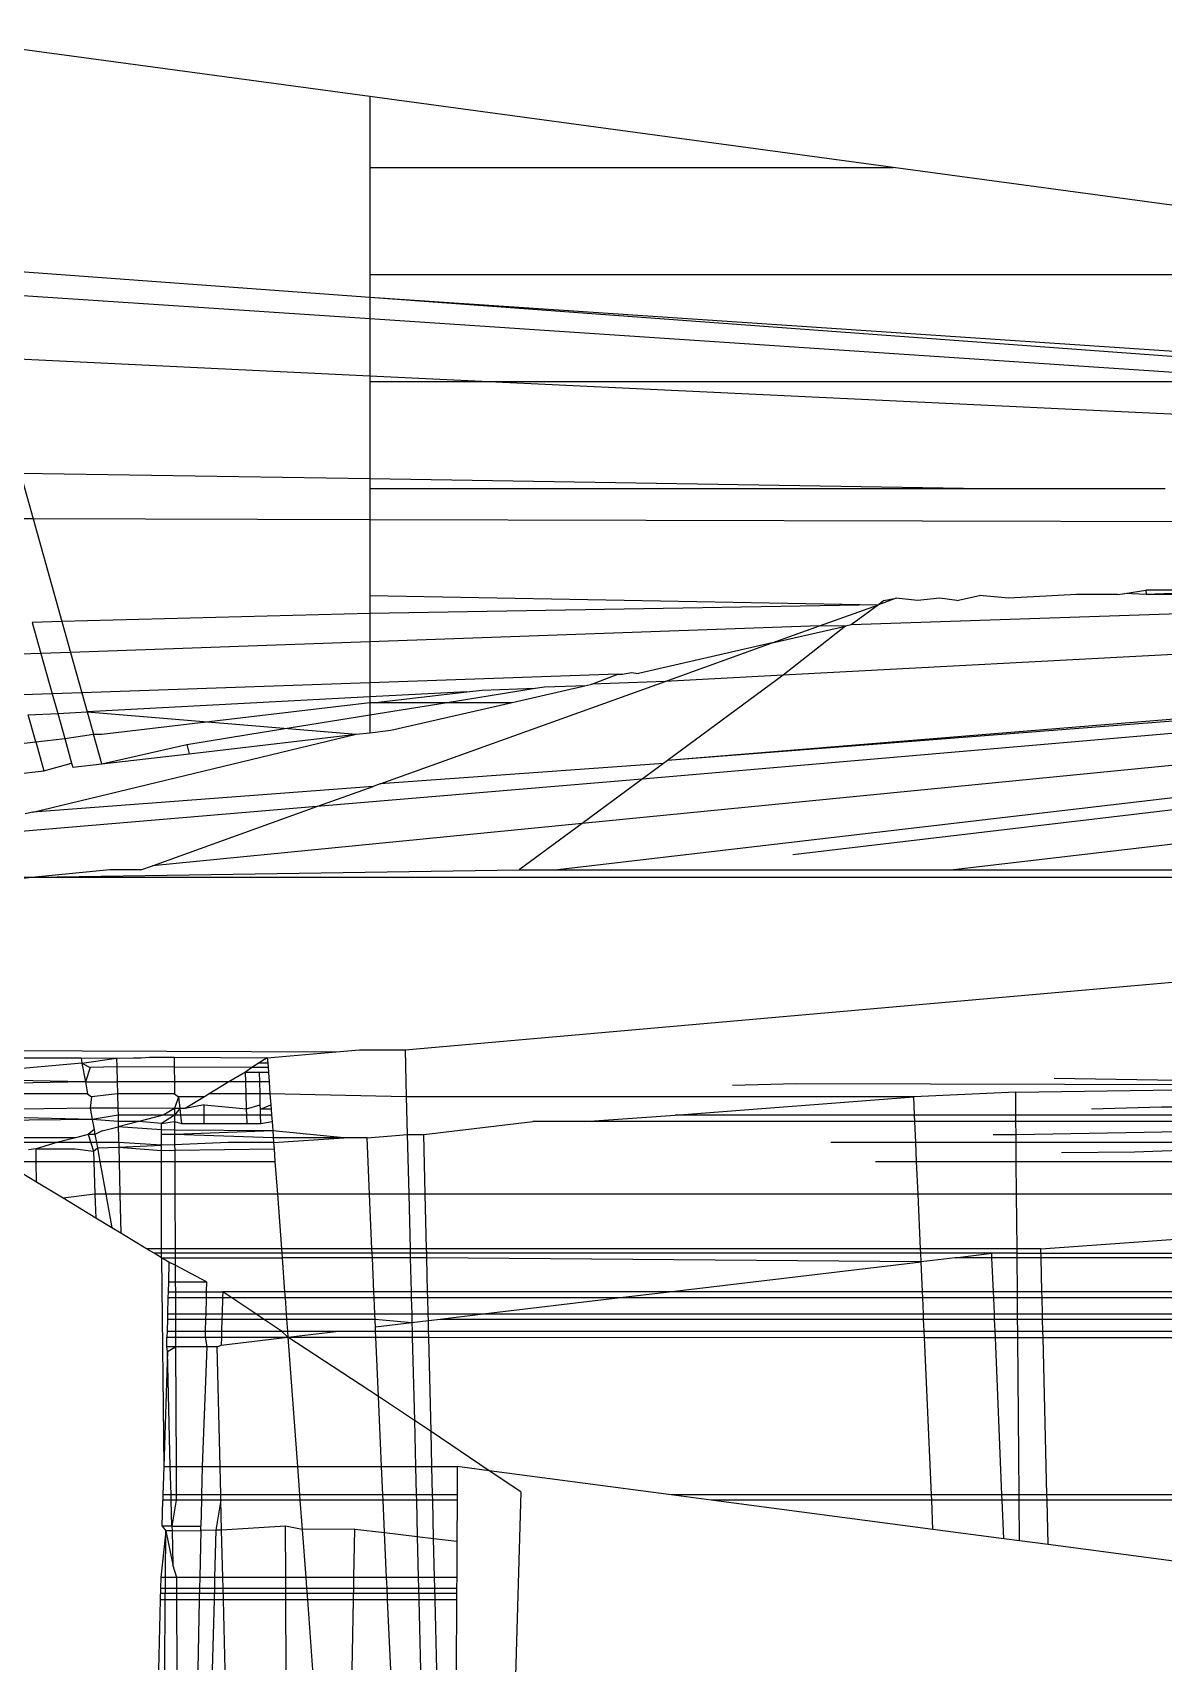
# Model space of a CAD drawing. Extents: x -24961 to 905641, y -154323 to 635957.
# Drawn here: x 396211.04 to 396217.66, y -143380.78 to -143371.24 of the extents above; entities that cross this region are included whole.
import ezdxf

# ---------------------------------------------------------------- set-up
doc = ezdxf.new("R2010")
doc.units = 0
doc.header["$LTSCALE"] = 1000
doc.header["$MEASUREMENT"] = 0

msp = doc.modelspace()

# ---------------------------------------------------------------- linework, layer by layer
for p, q in [((396213.0127, -143371.6126), (396210.2439, -143371.2382)), ((396213.0127, -143371.6126), (396213.0127, -143372.027)), ((396216.0778, -143372.027), (396213.0127, -143371.6126)), ((396213.0127, -143372.027), (396216.0778, -143372.027)), ((396213.0127, -143372.027), (396213.0127, -143372.6534)), ((396220.7106, -143372.6534), (396216.0778, -143372.027)), ((396213.0127, -143372.7885), (396210.6292, -143372.6135)), ((396213.0127, -143372.6534), (396220.7106, -143372.6534)), ((396213.0127, -143372.6534), (396213.0127, -143372.7885)), ((396213.0127, -143372.9143), (396210.6699, -143372.7589)), ((396213.0127, -143372.7885), (396213.0127, -143372.9143)), ((396219.7041, -143373.2798), (396213.0127, -143372.7885)), ((396220.3455, -143373.2798), (396213.0127, -143372.7885)), ((396213.0127, -143372.9143), (396213.0127, -143373.2485)), ((396218.5189, -143373.2798), (396213.0127, -143372.9143)), ((396213.0127, -143373.2485), (396210.7772, -143373.142)), ((396213.0127, -143373.2485), (396213.0127, -143373.2798)), ((396213.669, -143373.2798), (396213.0127, -143373.2485)), ((396213.0127, -143373.2798), (396213.669, -143373.2798)), ((396213.0127, -143373.2798), (396213.0127, -143373.8508)), ((396213.669, -143373.2798), (396218.5189, -143373.2798)), ((396226.8167, -143373.9062), (396213.669, -143373.2798)), ((396210.9666, -143373.8182), (396211.0413, -143374.0846)), ((396213.0127, -143373.8508), (396210.9666, -143373.8182)), ((396213.0127, -143373.8508), (396213.0127, -143373.9062)), ((396216.4891, -143373.9062), (396213.0127, -143373.8508)), ((396213.0127, -143373.9062), (396216.4891, -143373.9062)), ((396213.0127, -143373.9062), (396213.0127, -143374.0897)), ((396216.4891, -143373.9062), (396217.6706, -143373.9062)), ((396211.0413, -143374.0846), (396210.8657, -143374.0842)), ((396211.0413, -143374.0846), (396211.2096, -143374.6855)), ((396213.0127, -143374.0897), (396211.0413, -143374.0846)), ((396213.0127, -143374.0897), (396213.0127, -143374.5326)), ((396230.8594, -143374.1351), (396213.0127, -143374.0897)), ((396213.0127, -143374.5326), (396213.0127, -143374.6377)), ((396213.0127, -143374.5326), (396215.9905, -143374.5869)), ((396214.0963, -143376.1395), (396227.5415, -143374.563)), ((396227.5415, -143374.563), (396214.2551, -143375.8679)), ((396226.7487, -143374.563), (396214.6072, -143375.6081)), ((396226.2422, -143374.563), (396214.7552, -143375.4988)), ((396226.7487, -143374.563), (396214.7552, -143375.4988)), ((396223.7157, -143374.563), (396215.432, -143374.9992)), ((396220.0683, -143374.563), (396215.8316, -143374.7042)), ((396216.0952, -143374.5493), (396215.9905, -143374.5869)), ((396216.0228, -143374.563), (396215.9905, -143374.5869)), ((396216.0228, -143374.563), (396216.0952, -143374.5493)), ((396216.2191, -143374.563), (396216.0952, -143374.5493)), ((396216.3503, -143374.5493), (396216.2191, -143374.563)), ((396216.449, -143374.563), (396216.3503, -143374.5493)), ((396216.449, -143374.563), (396216.5821, -143374.5326)), ((396216.7542, -143374.5493), (396216.5821, -143374.5326)), ((396217.1512, -143374.528), (396216.7542, -143374.5493)), ((396217.3903, -143374.528), (396217.1512, -143374.528)), ((396217.3903, -143374.528), (396217.4342, -143374.521)), ((396217.4342, -143374.521), (396217.5568, -143374.5013)), ((396217.5593, -143374.528), (396217.4342, -143374.521)), ((396217.5568, -143374.5013), (396217.5593, -143374.528)), ((396218.2241, -143374.5013), (396217.5568, -143374.5013)), ((396218.2241, -143374.5013), (396217.5593, -143374.528)), ((396218.4701, -143374.528), (396217.5593, -143374.528)), ((396213.0127, -143374.6377), (396211.2096, -143374.6855)), ((396215.9905, -143374.5869), (396213.0127, -143374.6377)), ((396213.0127, -143374.6377), (396213.0127, -143374.804)), ((396227.5829, -143374.6236), (396215.4892, -143376.05)), ((396215.6458, -143374.7108), (396215.9905, -143374.5869)), ((396215.9905, -143374.5869), (396215.8316, -143374.7042)), ((396211.2096, -143374.6855), (396211.0354, -143374.6901)), ((396211.0354, -143374.6901), (396211.0864, -143374.8721)), ((396211.2096, -143374.6855), (396211.2601, -143374.866)), ((396215.6458, -143374.7108), (396213.0127, -143374.804)), ((396215.3691, -143374.8103), (396215.6458, -143374.7108)), ((396215.3691, -143374.8103), (396215.7983, -143374.7119)), ((396215.7983, -143374.7119), (396215.432, -143374.9992)), ((396215.7983, -143374.7119), (396215.6458, -143374.7108)), ((396215.8316, -143374.7042), (396215.7983, -143374.7119)), ((396213.0127, -143374.804), (396211.2601, -143374.866)), ((396213.0127, -143374.804), (396213.0127, -143375.0442)), ((396215.3691, -143374.8103), (396214.5851, -143374.9898)), ((396214.7427, -143375.0355), (396215.3691, -143374.8103)), ((396227.6244, -143374.8308), (396216.4304, -143376.1395)), ((396211.0864, -143374.8721), (396210.9126, -143374.8783)), ((396211.2601, -143374.866), (396211.0864, -143374.8721)), ((396211.0864, -143374.8721), (396211.1526, -143375.1086)), ((396211.2601, -143374.866), (396211.3264, -143375.1026)), ((396214.4637, -143374.994), (396213.0127, -143375.0442)), ((396213.0724, -143375.6358), (396214.7427, -143375.0355)), ((396214.3132, -143375.052), (396214.4637, -143374.994)), ((396214.7427, -143375.0355), (396214.3132, -143375.052)), ((396214.4637, -143374.994), (396214.4926, -143374.993)), ((396214.4926, -143374.993), (396214.5449, -143374.9845)), ((396214.5449, -143374.9845), (396214.5851, -143374.9898)), ((396215.432, -143374.9992), (396214.7427, -143375.0355)), ((396215.432, -143374.9992), (396214.7552, -143375.4988)), ((396211.1526, -143375.1086), (396210.9788, -143375.1146)), ((396211.3264, -143375.1026), (396211.1526, -143375.1086)), ((396211.1526, -143375.1086), (396211.1846, -143375.2228)), ((396213.0127, -143375.0442), (396211.3264, -143375.1026)), ((396211.3264, -143375.1026), (396211.3575, -143375.2137)), ((396213.0127, -143375.1265), (396211.3575, -143375.2137)), ((396213.0127, -143375.0442), (396213.0127, -143375.1265)), ((396213.5811, -143375.0966), (396213.0127, -143375.1265)), ((396213.0127, -143375.1265), (396213.0127, -143375.159)), ((396213.045, -143375.159), (396213.5811, -143375.0966)), ((396213.4645, -143375.159), (396213.9812, -143375.0755)), ((396213.5811, -143375.0966), (396213.6702, -143375.0862)), ((396213.6702, -143375.0862), (396213.9812, -143375.0755)), ((396213.8461, -143375.159), (396214.2789, -143375.0599)), ((396213.9812, -143375.0755), (396214.0352, -143375.0668)), ((396214.0352, -143375.0668), (396214.2789, -143375.0599)), ((396214.2789, -143375.0599), (396214.3132, -143375.052)), ((396211.0117, -143375.2319), (396211.1846, -143375.2228)), ((396211.0561, -143375.3903), (396211.0117, -143375.2319)), ((396211.1846, -143375.2228), (396211.3575, -143375.2137)), ((396211.1846, -143375.2228), (396211.226, -143375.3705)), ((396211.3575, -143375.2137), (396211.3944, -143375.3453)), ((396211.3575, -143375.2137), (396212.932, -143375.3453)), ((396211.4429, -143375.3453), (396213.0127, -143375.159)), ((396212.3106, -143375.3453), (396213.0127, -143375.2319)), ((396213.0127, -143375.159), (396213.0127, -143375.2319)), ((396213.0127, -143375.159), (396213.045, -143375.159)), ((396213.0127, -143375.2319), (396213.4645, -143375.159)), ((396213.0127, -143375.2319), (396213.0127, -143375.3359)), ((396213.045, -143375.159), (396213.4645, -143375.159)), ((396213.1363, -143375.3215), (396213.8461, -143375.159)), ((396213.4645, -143375.159), (396213.8461, -143375.159)), ((396213.0127, -143375.3359), (396213.1363, -143375.3215)), ((396210.8861, -143375.41), (396211.0561, -143375.3903)), ((396211.04, -143375.8014), (396212.932, -143375.3453)), ((396211.0561, -143375.3903), (396211.226, -143375.3705)), ((396211.0561, -143375.3903), (396211.1031, -143375.5583)), ((396211.226, -143375.3705), (396211.3944, -143375.3453)), ((396211.226, -143375.3705), (396211.2661, -143375.5139)), ((396211.3944, -143375.3453), (396211.4429, -143375.3453)), ((396211.443, -143375.5187), (396211.3944, -143375.3453)), ((396211.443, -143375.5187), (396211.9403, -143375.4059)), ((396211.9403, -143375.4059), (396212.3106, -143375.3453)), ((396211.9403, -143375.4059), (396211.9552, -143375.4591)), ((396211.9552, -143375.4591), (396212.932, -143375.3453)), ((396212.932, -143375.3453), (396213.0127, -143375.3359)), ((396211.1031, -143375.5583), (396211.2661, -143375.5139)), ((396211.2661, -143375.5139), (396211.273, -143375.5385)), ((396211.443, -143375.5187), (396211.9552, -143375.4591)), ((396214.7325, -143375.5156), (396213.0724, -143375.6358)), ((396214.7325, -143375.5156), (396214.6072, -143375.6081)), ((396214.7552, -143375.4988), (396214.7325, -143375.5156)), ((396210.9332, -143375.5781), (396211.1031, -143375.5583)), ((396211.273, -143375.5385), (396211.443, -143375.5187)), ((396214.6072, -143375.6081), (396212.7028, -143375.7687)), ((396214.6072, -143375.6081), (396214.2551, -143375.8679)), ((396213.032, -143375.6504), (396211.04, -143375.8014)), ((396212.7028, -143375.7687), (396213.032, -143375.6504)), ((396213.0724, -143375.6358), (396213.032, -143375.6504)), ((396212.7028, -143375.7687), (396210.2963, -143375.9717)), ((396211.04, -143375.8014), (396210.9941, -143375.8119)), ((396211.7393, -143376.115), (396212.7028, -143375.7687)), ((396214.2551, -143375.8679), (396211.7393, -143376.115)), ((396214.2551, -143375.8679), (396213.8872, -143376.1395)), ((396208.1106, -143376.1825), (396211.052, -143376.1825)), ((396211.052, -143376.1825), (396208.5215, -143376.4311)), ((396211.4897, -143376.1395), (396211.052, -143376.1825)), ((396211.052, -143376.1825), (396213.8872, -143376.1395)), ((396211.052, -143376.1825), (396224.6837, -143376.1825)), ((396211.6711, -143376.1395), (396211.4897, -143376.1395)), ((396211.6711, -143376.1395), (396211.7393, -143376.115)), ((396213.2189, -143377.1924), (396224.6837, -143376.1825)), ((396213.8872, -143376.1395), (396214.0963, -143376.1395)), ((396214.0963, -143376.1395), (396216.4304, -143376.1395)), ((396216.4304, -143376.1395), (396218.7465, -143376.1395)), ((396209.7803, -143377.1924), (396212.815, -143377.2042)), ((396211.6742, -143377.2389), (396211.7227, -143377.2361)), ((396211.7227, -143377.2361), (396211.867, -143377.2359)), ((396211.867, -143377.2359), (396212.4122, -143377.2389)), ((396211.867, -143377.2359), (396211.8673, -143377.2933)), ((396212.4122, -143377.2389), (396212.815, -143377.2042)), ((396212.815, -143377.2042), (396212.952, -143377.1924)), ((396212.952, -143377.1924), (396213.2189, -143377.1924)), ((396213.2189, -143377.1924), (396213.2258, -143377.4672)), ((396210.4147, -143377.2389), (396211.3212, -143377.2389)), ((396211.3269, -143377.2701), (396210.8459, -143377.3134)), ((396211.3212, -143377.2389), (396211.5294, -143377.2417)), ((396211.3212, -143377.2389), (396211.3269, -143377.2701)), ((396211.3269, -143377.2701), (396211.5294, -143377.2417)), ((396211.3269, -143377.2701), (396211.3754, -143377.296)), ((396211.3269, -143377.2701), (396211.3466, -143377.379)), ((396211.3754, -143377.296), (396211.3466, -143377.379)), ((396211.5307, -143377.2916), (396211.3754, -143377.296)), ((396211.5294, -143377.2417), (396211.628, -143377.2389)), ((396211.5294, -143377.2417), (396211.5307, -143377.2916)), ((396211.5307, -143377.2916), (396211.5329, -143377.379)), ((396211.8673, -143377.2933), (396211.5307, -143377.2916)), ((396211.628, -143377.2389), (396211.6742, -143377.2389)), ((396211.8673, -143377.2933), (396211.8677, -143377.379)), ((396212.3206, -143377.2955), (396211.8673, -143377.2933)), ((396212.2842, -143377.3228), (396212.1858, -143377.379)), ((396212.3206, -143377.2955), (396212.2842, -143377.3228)), ((396212.2842, -143377.3228), (396212.3662, -143377.3228)), ((396212.286, -143377.379), (396212.2842, -143377.3228)), ((396212.3648, -143377.2681), (396212.3206, -143377.2955)), ((396212.4164, -143377.296), (396212.3206, -143377.2955)), ((396212.4122, -143377.2389), (396212.3648, -143377.2681)), ((396212.3648, -143377.2681), (396212.4144, -143377.2681)), ((396212.3662, -143377.3228), (396212.4184, -143377.3228)), ((396212.3677, -143377.379), (396212.3662, -143377.3228)), ((396212.4122, -143377.2389), (396212.4144, -143377.2681)), ((396212.4144, -143377.2681), (396212.4164, -143377.296)), ((396212.4164, -143377.296), (396212.4184, -143377.3228)), ((396212.4184, -143377.3228), (396212.4225, -143377.379)), ((396211.3466, -143377.379), (396210.3184, -143377.3609)), ((396211.3466, -143377.379), (396210.3223, -143377.3989)), ((396211.3466, -143377.379), (396211.3595, -143377.4499)), ((396211.3466, -143377.379), (396211.5329, -143377.379)), ((396211.5329, -143377.379), (396211.5347, -143377.4499)), ((396211.8677, -143377.379), (396211.5329, -143377.379)), ((396211.8677, -143377.379), (396211.868, -143377.4499)), ((396212.1858, -143377.379), (396211.8677, -143377.379)), ((396212.1858, -143377.379), (396212.0713, -143377.4499)), ((396212.286, -143377.379), (396212.1858, -143377.379)), ((396212.2882, -143377.4499), (396212.286, -143377.379)), ((396212.3677, -143377.379), (396212.286, -143377.379)), ((396212.3695, -143377.4499), (396212.3677, -143377.379)), ((396212.4225, -143377.379), (396212.3677, -143377.379)), ((396212.4225, -143377.379), (396212.4278, -143377.4499)), ((396215.5097, -143377.3917), (396215.1369, -143377.4008)), ((396219.5962, -143377.4008), (396215.5097, -143377.3917)), ((396216.7944, -143377.4406), (396219.5962, -143377.4008)), ((396219.5962, -143377.4008), (396217.0188, -143377.3609)), ((396211.3595, -143377.4499), (396210.3274, -143377.4499)), ((396211.3595, -143377.4499), (396211.3817, -143377.4672)), ((396211.3817, -143377.4672), (396211.3747, -143377.5337)), ((396211.5347, -143377.4499), (396211.3817, -143377.4672)), ((396211.5347, -143377.4499), (396211.5368, -143377.5346)), ((396211.868, -143377.4499), (396211.5347, -143377.4499)), ((396211.868, -143377.4499), (396211.8919, -143377.4672)), ((396211.8919, -143377.4672), (396211.8684, -143377.5363)), ((396211.8919, -143377.4672), (396211.8994, -143377.5365)), ((396212.0433, -143377.4672), (396211.8919, -143377.4672)), ((396212.0433, -143377.4672), (396211.9312, -143377.5367)), ((396212.0417, -143377.5136), (396211.9312, -143377.5367)), ((396212.0423, -143377.5754), (396212.0417, -143377.5136)), ((396212.0417, -143377.5136), (396212.2909, -143377.5386)), ((396212.0713, -143377.4499), (396212.0433, -143377.4672)), ((396212.2882, -143377.4499), (396212.0713, -143377.4499)), ((396212.2909, -143377.5386), (396212.2882, -143377.4499)), ((396212.3695, -143377.4499), (396212.2882, -143377.4499)), ((396212.2909, -143377.5386), (396212.3712, -143377.5136)), ((396212.3712, -143377.5136), (396212.3695, -143377.4499)), ((396212.4278, -143377.4499), (396212.3695, -143377.4499)), ((396212.3718, -143377.539), (396212.3712, -143377.5136)), ((396212.3718, -143377.539), (396212.4325, -143377.5136)), ((396212.4278, -143377.4499), (396212.4325, -143377.5136)), ((396213.2258, -143377.4672), (396212.4278, -143377.4499)), ((396212.4325, -143377.5136), (396212.4344, -143377.5394)), ((396213.2258, -143377.4672), (396213.2313, -143377.6879)), ((396216.1975, -143377.4672), (396213.2258, -143377.4672)), ((396214.8006, -143377.5754), (396216.1975, -143377.4672)), ((396216.7944, -143377.4406), (396216.1975, -143377.4672)), ((396216.2023, -143377.5754), (396216.1975, -143377.4672)), ((396216.7955, -143377.5754), (396216.7944, -143377.4406)), ((396211.3747, -143377.5337), (396210.3678, -143377.5478)), ((396211.3866, -143377.5995), (396210.4135, -143377.5754)), ((396211.3866, -143377.5995), (396210.4733, -143377.6116)), ((396211.5368, -143377.5346), (396211.3747, -143377.5337)), ((396211.3747, -143377.5337), (396211.3866, -143377.5995)), ((396211.5378, -143377.5754), (396211.3866, -143377.5995)), ((396211.5387, -143377.6116), (396211.3866, -143377.5995)), ((396211.3866, -143377.5995), (396211.3973, -143377.6583)), ((396211.8684, -143377.5363), (396211.5368, -143377.5346)), ((396211.5368, -143377.5346), (396211.5378, -143377.5754)), ((396211.8013, -143377.5754), (396211.5378, -143377.5754)), ((396211.5378, -143377.5754), (396211.5395, -143377.6426)), ((396211.6603, -143377.6116), (396211.5387, -143377.6116)), ((396211.6603, -143377.6116), (396211.5395, -143377.6426)), ((396211.8013, -143377.5754), (396211.6603, -143377.6116)), ((396211.792, -143377.6228), (396211.6603, -143377.6116)), ((396211.8686, -143377.5754), (396211.792, -143377.6228)), ((396211.792, -143377.6228), (396211.8688, -143377.6116)), ((396211.8684, -143377.5363), (396211.8013, -143377.5754)), ((396211.8686, -143377.5754), (396211.8013, -143377.5754)), ((396211.8994, -143377.5365), (396211.8684, -143377.5363)), ((396211.8684, -143377.5363), (396211.8688, -143377.6116)), ((396211.8994, -143377.5365), (396211.8686, -143377.5754)), ((396211.9036, -143377.5754), (396211.8686, -143377.5754)), ((396211.8688, -143377.6116), (396211.9087, -143377.6228)), ((396211.8688, -143377.6116), (396211.869, -143377.662)), ((396211.8994, -143377.5365), (396211.9036, -143377.5754)), ((396211.9312, -143377.5367), (396211.8994, -143377.5365)), ((396211.9036, -143377.5754), (396211.9087, -143377.6228)), ((396212.0423, -143377.5754), (396211.9036, -143377.5754)), ((396212.0428, -143377.6228), (396212.0423, -143377.5754)), ((396212.2921, -143377.5754), (396212.0423, -143377.5754)), ((396212.2921, -143377.5754), (396212.2909, -143377.5386)), ((396212.2935, -143377.6228), (396212.2921, -143377.5754)), ((396212.3728, -143377.5754), (396212.2921, -143377.5754)), ((396212.3728, -143377.5754), (396212.3718, -143377.539)), ((396212.4344, -143377.5394), (396212.3718, -143377.539)), ((396212.374, -143377.6228), (396212.3728, -143377.5754)), ((396212.437, -143377.5754), (396212.3728, -143377.5754)), ((396212.374, -143377.6228), (396212.4397, -143377.6116)), ((396212.4344, -143377.5394), (396212.437, -143377.5754)), ((396212.437, -143377.5754), (396212.4397, -143377.6116)), ((396212.4397, -143377.6116), (396212.4438, -143377.6666)), ((396213.3286, -143377.6879), (396213.9674, -143377.6116)), ((396214.2717, -143377.6116), (396213.9674, -143377.6116)), ((396214.2717, -143377.6116), (396214.8006, -143377.5754)), ((396216.2039, -143377.6116), (396214.2717, -143377.6116)), ((396216.2023, -143377.5754), (396214.8006, -143377.5754)), ((396216.7955, -143377.5754), (396216.2023, -143377.5754)), ((396216.2039, -143377.6116), (396216.2023, -143377.5754)), ((396216.7958, -143377.6116), (396216.2039, -143377.6116)), ((396216.2094, -143377.735), (396216.2039, -143377.6116)), ((396219.936, -143377.5754), (396216.7955, -143377.5754)), ((396216.7958, -143377.6116), (396216.7955, -143377.5754)), ((396219.9369, -143377.6116), (396216.7958, -143377.6116)), ((396216.7965, -143377.6899), (396216.7958, -143377.6116)), ((396217.648, -143377.5271), (396217.2381, -143377.5394)), ((396219.935, -143377.5394), (396217.648, -143377.5271)), ((396211.288, -143377.7072), (396210.6314, -143377.7072)), ((396211.288, -143377.7072), (396211.1798, -143377.735)), ((396211.3631, -143377.6879), (396211.288, -143377.7072)), ((396211.3973, -143377.6583), (396211.3631, -143377.6879)), ((396211.4026, -143377.6879), (396211.3631, -143377.6879)), ((396211.3631, -143377.6879), (396211.3935, -143377.7862)), ((396211.3973, -143377.6583), (396211.4026, -143377.6879)), ((396211.446, -143377.6666), (396211.4026, -143377.6879)), ((396211.4026, -143377.6879), (396211.4112, -143377.735)), ((396211.446, -143377.6666), (396211.5395, -143377.6426)), ((396211.792, -143377.6614), (396211.5395, -143377.6426)), ((396211.5395, -143377.6426), (396211.5425, -143377.7612)), ((396211.792, -143377.6879), (396211.792, -143377.6228)), ((396211.792, -143377.6879), (396211.792, -143377.6614)), ((396211.869, -143377.662), (396211.792, -143377.6614)), ((396211.792, -143377.751), (396211.792, -143377.6879)), ((396211.8692, -143377.6879), (396211.792, -143377.6879)), ((396212.4438, -143377.6666), (396211.869, -143377.662)), ((396211.869, -143377.662), (396211.8692, -143377.6879)), ((396212.4438, -143377.6666), (396211.8692, -143377.6879)), ((396212.4468, -143377.7072), (396211.8692, -143377.6879)), ((396211.8692, -143377.6879), (396211.8694, -143377.7478)), ((396211.9087, -143377.6228), (396212.0428, -143377.6228)), ((396212.0428, -143377.6228), (396212.2935, -143377.6228)), ((396212.2935, -143377.6228), (396212.374, -143377.6228)), ((396212.4438, -143377.6666), (396212.4488, -143377.735)), ((396212.8592, -143377.7072), (396212.4438, -143377.6666)), ((396212.8592, -143377.7072), (396212.4468, -143377.7072)), ((396212.4488, -143377.735), (396212.8592, -143377.7072)), ((396212.9962, -143377.7072), (396212.8592, -143377.7072)), ((396212.9962, -143377.7072), (396213.1623, -143377.6947)), ((396213.0108, -143378.0366), (396212.9962, -143377.7072)), ((396213.1623, -143377.6947), (396213.2313, -143377.6879)), ((396213.2313, -143377.6879), (396213.3286, -143377.6879)), ((396213.2313, -143377.6879), (396213.24, -143378.0366)), ((396213.3371, -143378.0366), (396213.3286, -143377.6879)), ((396216.7965, -143377.6899), (396216.6631, -143377.6899)), ((396218.0523, -143377.6666), (396216.7965, -143377.6899)), ((396216.7968, -143377.735), (396216.7965, -143377.6899)), ((396211.1798, -143377.735), (396210.6773, -143377.735)), ((396211.0587, -143377.7718), (396211.014, -143377.7775)), ((396211.1798, -143377.735), (396211.0587, -143377.7718)), ((396211.0591, -143377.8454), (396211.0587, -143377.7718)), ((396211.0587, -143377.7718), (396211.2862, -143377.7718)), ((396211.4112, -143377.735), (396211.1798, -143377.735)), ((396211.2862, -143377.7718), (396211.3935, -143377.7862)), ((396211.3935, -143377.7862), (396211.4169, -143377.7664)), ((396211.3935, -143377.7862), (396211.3957, -143377.8454)), ((396211.5418, -143377.735), (396211.4112, -143377.735)), ((396211.4112, -143377.735), (396211.4169, -143377.7664)), ((396211.4169, -143377.7664), (396211.5425, -143377.7612)), ((396211.4169, -143377.7664), (396211.4312, -143377.8454)), ((396211.792, -143377.751), (396211.5418, -143377.735)), ((396211.5425, -143377.7612), (396211.792, -143377.751)), ((396211.5425, -143377.7612), (396211.5446, -143377.8454)), ((396211.5425, -143377.7612), (396211.792, -143377.7808)), ((396211.7919, -143377.8454), (396211.792, -143377.7808)), ((396211.8694, -143377.7478), (396211.792, -143377.751)), ((396211.792, -143377.7808), (396211.792, -143377.751)), ((396211.792, -143377.7808), (396211.8696, -143377.7797)), ((396212.1824, -143377.735), (396211.8694, -143377.7478)), ((396211.8694, -143377.7478), (396211.8696, -143377.7797)), ((396211.8696, -143377.7797), (396212.4516, -143377.7718)), ((396211.8696, -143377.7797), (396211.8699, -143377.8454)), ((396212.4488, -143377.735), (396212.1824, -143377.735)), ((396212.4488, -143377.735), (396212.4516, -143377.7718)), ((396212.4516, -143377.7718), (396212.457, -143377.8454)), ((396216.2094, -143377.735), (396215.7123, -143377.735)), ((396216.7968, -143377.735), (396216.2094, -143377.735)), ((396216.2143, -143377.8454), (396216.2094, -143377.735)), ((396219.9402, -143377.735), (396216.7968, -143377.735)), ((396216.7978, -143377.8454), (396216.7968, -143377.735)), ((396217.0627, -143377.7931), (396217.4903, -143377.789)), ((396217.4903, -143377.789), (396217.9895, -143377.7718)), ((396210.97, -143377.8454), (396211.0591, -143377.8454)), ((396211.0598, -143377.9663), (396211.0591, -143377.8454)), ((396211.0591, -143377.8454), (396211.3957, -143377.8454)), ((396211.3957, -143377.8454), (396211.4312, -143377.8454)), ((396211.3957, -143377.8454), (396211.4028, -143378.0366)), ((396211.4312, -143377.8454), (396211.5446, -143377.8454)), ((396211.4312, -143377.8454), (396211.4658, -143378.0366)), ((396211.5446, -143377.8454), (396211.5494, -143378.0366)), ((396211.5446, -143377.8454), (396211.7919, -143377.8454)), ((396211.7919, -143378.0366), (396211.7919, -143377.8454)), ((396211.7919, -143377.8454), (396211.8699, -143377.8454)), ((396211.8699, -143377.8454), (396212.457, -143377.8454)), ((396211.8699, -143377.8454), (396211.8708, -143378.0366)), ((396212.457, -143377.8454), (396212.4711, -143378.0366)), ((396215.9737, -143377.8454), (396216.2143, -143377.8454)), ((396216.2143, -143377.8454), (396216.7978, -143377.8454)), ((396216.2228, -143378.0366), (396216.2143, -143377.8454)), ((396216.7978, -143377.8454), (396219.9432, -143377.8454)), ((396216.7994, -143378.0366), (396216.7978, -143377.8454)), ((396211.0598, -143377.9663), (396210.9707, -143377.9124)), ((396211.2159, -143378.0607), (396211.0598, -143377.9663)), ((396211.4028, -143378.0366), (396211.2159, -143378.0607)), ((396211.408, -143378.1769), (396211.2159, -143378.0607)), ((396211.4658, -143378.0366), (396211.4028, -143378.0366)), ((396211.4028, -143378.0366), (396211.408, -143378.1769)), ((396211.5494, -143378.0366), (396211.4658, -143378.0366)), ((396211.4658, -143378.0366), (396211.5015, -143378.2334)), ((396211.5494, -143378.0366), (396211.5551, -143378.2658)), ((396211.7919, -143378.0366), (396211.5494, -143378.0366)), ((396211.7917, -143378.3563), (396211.7919, -143378.0366)), ((396211.8708, -143378.0366), (396211.7919, -143378.0366)), ((396212.4711, -143378.0366), (396211.8708, -143378.0366)), ((396211.8708, -143378.0366), (396211.8723, -143378.3563)), ((396213.0108, -143378.0366), (396212.4711, -143378.0366)), ((396212.4711, -143378.0366), (396212.4947, -143378.3563)), ((396213.025, -143378.3563), (396213.0108, -143378.0366)), ((396213.24, -143378.0366), (396213.0108, -143378.0366)), ((396213.24, -143378.0366), (396213.2481, -143378.3563)), ((396213.3371, -143378.0366), (396213.24, -143378.0366)), ((396213.3449, -143378.3563), (396213.3371, -143378.0366)), ((396216.2228, -143378.0366), (396213.3371, -143378.0366)), ((396216.237, -143378.3563), (396216.2228, -143378.0366)), ((396216.7994, -143378.0366), (396216.2228, -143378.0366)), ((396216.8021, -143378.3563), (396216.7994, -143378.0366)), ((396219.9483, -143378.0366), (396216.7994, -143378.0366)), ((396211.5015, -143378.2334), (396211.408, -143378.1769)), ((396216.9417, -143378.3563), (396219.9513, -143378.1459)), ((396211.5551, -143378.2658), (396211.5015, -143378.2334)), ((396211.7047, -143378.3563), (396211.5551, -143378.2658)), ((396211.7917, -143378.3563), (396211.7047, -143378.3563)), ((396211.7496, -143378.3835), (396211.7047, -143378.3563)), ((396211.8723, -143378.3563), (396211.7917, -143378.3563)), ((396211.7917, -143378.3835), (396211.7917, -143378.3563)), ((396212.4947, -143378.3563), (396211.8723, -143378.3563)), ((396211.8723, -143378.3563), (396211.8724, -143378.3835)), ((396213.025, -143378.3563), (396212.4947, -143378.3563)), ((396212.4947, -143378.3563), (396212.4967, -143378.3835)), ((396213.0262, -143378.3835), (396213.025, -143378.3563)), ((396213.2481, -143378.3563), (396213.025, -143378.3563)), ((396213.2481, -143378.3563), (396213.2487, -143378.3835)), ((396213.3449, -143378.3563), (396213.2481, -143378.3563)), ((396213.3456, -143378.3835), (396213.3449, -143378.3563)), ((396216.237, -143378.3563), (396213.3449, -143378.3563)), ((396216.2382, -143378.3835), (396216.237, -143378.3563)), ((396216.8021, -143378.3563), (396216.237, -143378.3563)), ((396216.8025, -143378.409), (396216.8021, -143378.3563)), ((396216.9417, -143378.3563), (396216.8021, -143378.3563)), ((396216.943, -143378.409), (396216.9417, -143378.3563)), ((396211.7917, -143378.3835), (396211.7496, -143378.3835)), ((396211.7917, -143378.409), (396211.7496, -143378.3835)), ((396211.7917, -143378.409), (396211.7917, -143378.3835)), ((396211.8724, -143378.3835), (396211.7917, -143378.3835)), ((396211.8357, -143378.4356), (396211.7917, -143378.409)), ((396211.7917, -143378.409), (396211.8053, -143379.6312)), ((396211.7917, -143378.409), (396212.4986, -143378.409)), ((396211.8357, -143378.4356), (396211.8328, -143378.5505)), ((396211.8728, -143378.4525), (396211.8357, -143378.4356)), ((396212.4967, -143378.3835), (396211.8724, -143378.3835)), ((396211.8724, -143378.3835), (396211.8728, -143378.4525)), ((396212.0554, -143378.5505), (396211.8728, -143378.4525)), ((396211.8728, -143378.4525), (396211.8732, -143378.5505)), ((396213.0262, -143378.3835), (396212.4967, -143378.3835)), ((396212.4967, -143378.3835), (396212.4986, -143378.409)), ((396213.0273, -143378.409), (396212.4986, -143378.409)), ((396212.4986, -143378.409), (396212.5133, -143378.608)), ((396213.0273, -143378.409), (396213.0262, -143378.3835)), ((396213.2487, -143378.3835), (396213.0262, -143378.3835)), ((396213.2494, -143378.409), (396213.0273, -143378.409)), ((396213.0362, -143378.6081), (396213.0273, -143378.409)), ((396213.3456, -143378.3835), (396213.2487, -143378.3835)), ((396213.2487, -143378.3835), (396213.2494, -143378.409)), ((396213.3462, -143378.409), (396213.2494, -143378.409)), ((396213.2494, -143378.409), (396213.2544, -143378.6081)), ((396213.3462, -143378.409), (396213.3456, -143378.3835)), ((396216.2382, -143378.3835), (396213.3456, -143378.3835)), ((396213.351, -143378.6082), (396213.3462, -143378.409)), ((396216.2404, -143378.4328), (396213.3462, -143378.409)), ((396214.7654, -143378.6084), (396216.2404, -143378.4328)), ((396216.2404, -143378.4328), (396216.2382, -143378.3835)), ((396216.6545, -143378.3835), (396216.2382, -143378.3835)), ((396216.4404, -143378.409), (396216.2404, -143378.4328)), ((396216.2482, -143378.6086), (396216.2404, -143378.4328)), ((396216.4404, -143378.409), (396216.6545, -143378.3835)), ((396216.6556, -143378.409), (396216.4404, -143378.409)), ((396216.8023, -143378.3828), (396216.6545, -143378.3835)), ((396216.6556, -143378.409), (396216.6545, -143378.3835)), ((396216.664, -143378.6087), (396216.6556, -143378.409)), ((396216.8025, -143378.409), (396216.6556, -143378.409)), ((396216.8023, -143378.3828), (396219.9576, -143378.3824)), ((396216.8042, -143378.6087), (396216.8025, -143378.409)), ((396216.943, -143378.409), (396216.8025, -143378.409)), ((396216.948, -143378.6087), (396216.943, -143378.409)), ((396219.9583, -143378.409), (396216.943, -143378.409)), ((396211.8328, -143378.5505), (396211.8313, -143378.6079)), ((396211.8328, -143378.5505), (396211.8732, -143378.5505)), ((396211.8732, -143378.5505), (396212.0554, -143378.5505)), ((396211.8732, -143378.5505), (396211.8735, -143378.6079)), ((396212.0554, -143378.5505), (396212.0541, -143378.6079)), ((396211.8304, -143378.6445), (396211.828, -143378.738)), ((396211.8313, -143378.6079), (396211.8304, -143378.6445)), ((396211.8737, -143378.6445), (396211.8304, -143378.6445)), ((396211.8313, -143378.6079), (396211.8735, -143378.6079)), ((396211.8735, -143378.6079), (396212.0541, -143378.6079)), ((396211.8735, -143378.6079), (396211.8737, -143378.6445)), ((396212.0533, -143378.6445), (396211.8737, -143378.6445)), ((396211.8737, -143378.6445), (396211.8741, -143378.738)), ((396212.0533, -143378.6445), (396212.0512, -143378.738)), ((396212.0541, -143378.6079), (396212.0533, -143378.6445)), ((396212.1499, -143378.6445), (396212.0533, -143378.6445)), ((396212.0541, -143378.6079), (396212.1509, -143378.6079)), ((396212.1499, -143378.6445), (396212.1473, -143378.738)), ((396212.1509, -143378.6079), (396212.1499, -143378.6445)), ((396212.2053, -143378.6445), (396212.1499, -143378.6445)), ((396212.2053, -143378.6445), (396212.1509, -143378.6079)), ((396212.5133, -143378.608), (396212.1509, -143378.6079)), ((396212.3446, -143378.738), (396212.2053, -143378.6445)), ((396212.516, -143378.6445), (396212.2053, -143378.6445)), ((396213.0362, -143378.6081), (396212.5133, -143378.608)), ((396212.5133, -143378.608), (396212.516, -143378.6445)), ((396213.0378, -143378.6445), (396212.516, -143378.6445)), ((396212.516, -143378.6445), (396212.5229, -143378.738)), ((396213.2544, -143378.6081), (396213.0362, -143378.6081)), ((396213.0378, -143378.6445), (396213.0362, -143378.6081)), ((396213.042, -143378.738), (396213.0378, -143378.6445)), ((396213.2553, -143378.6445), (396213.0378, -143378.6445)), ((396213.351, -143378.6082), (396213.2544, -143378.6081)), ((396213.2544, -143378.6081), (396213.2553, -143378.6445)), ((396213.3519, -143378.6445), (396213.2553, -143378.6445)), ((396213.2553, -143378.6445), (396213.2576, -143378.738)), ((396213.3519, -143378.6445), (396213.351, -143378.6082)), ((396214.7654, -143378.6084), (396213.351, -143378.6082)), ((396213.3542, -143378.738), (396213.3519, -143378.6445)), ((396214.4622, -143378.6445), (396213.3519, -143378.6445)), ((396213.6768, -143378.738), (396214.4622, -143378.6445)), ((396214.4622, -143378.6445), (396214.7654, -143378.6084)), ((396216.2498, -143378.6445), (396214.4622, -143378.6445)), ((396216.2482, -143378.6086), (396214.7654, -143378.6084)), ((396216.2498, -143378.6445), (396216.2482, -143378.6086)), ((396216.664, -143378.6087), (396216.2482, -143378.6086)), ((396216.254, -143378.738), (396216.2498, -143378.6445)), ((396216.6655, -143378.6445), (396216.2498, -143378.6445)), ((396216.6655, -143378.6445), (396216.664, -143378.6087)), ((396216.8042, -143378.6087), (396216.664, -143378.6087)), ((396216.6694, -143378.738), (396216.6655, -143378.6445)), ((396216.8045, -143378.6445), (396216.6655, -143378.6445)), ((396216.8045, -143378.6445), (396216.8042, -143378.6087)), ((396216.948, -143378.6087), (396216.8042, -143378.6087)), ((396216.8053, -143378.738), (396216.8045, -143378.6445)), ((396216.9488, -143378.6445), (396216.8045, -143378.6445)), ((396216.9488, -143378.6445), (396216.948, -143378.6087)), ((396219.9637, -143378.6092), (396216.948, -143378.6087)), ((396216.9512, -143378.738), (396216.9488, -143378.6445)), ((396219.9647, -143378.6445), (396216.9488, -143378.6445)), ((396211.828, -143378.738), (396211.8273, -143378.768)), ((396211.828, -143378.738), (396211.8741, -143378.738)), ((396211.8741, -143378.738), (396212.0512, -143378.738)), ((396211.8741, -143378.738), (396211.8743, -143378.768)), ((396212.0512, -143378.738), (396212.0505, -143378.768)), ((396212.0512, -143378.738), (396212.1473, -143378.738)), ((396212.1473, -143378.738), (396212.1464, -143378.768)), ((396212.1473, -143378.738), (396212.3446, -143378.738)), ((396212.3893, -143378.768), (396212.3446, -143378.738)), ((396212.3446, -143378.738), (396212.5229, -143378.738)), ((396212.5229, -143378.738), (396213.042, -143378.738)), ((396212.5229, -143378.738), (396212.5251, -143378.768)), ((396213.0453, -143378.8132), (396213.042, -143378.738)), ((396213.042, -143378.738), (396213.2576, -143378.738)), ((396213.2576, -143378.738), (396213.2589, -143378.7877)), ((396213.2576, -143378.738), (396213.3542, -143378.738)), ((396213.3551, -143378.7763), (396213.3542, -143378.738)), ((396213.3542, -143378.738), (396213.6768, -143378.738)), ((396213.4245, -143378.768), (396213.6768, -143378.738)), ((396213.6768, -143378.738), (396216.254, -143378.738)), ((396216.2553, -143378.768), (396216.254, -143378.738)), ((396216.254, -143378.738), (396216.6694, -143378.738)), ((396216.6707, -143378.768), (396216.6694, -143378.738)), ((396216.6694, -143378.738), (396216.8053, -143378.738)), ((396216.8055, -143378.768), (396216.8053, -143378.738)), ((396216.8053, -143378.738), (396216.9512, -143378.738)), ((396216.9519, -143378.768), (396216.9512, -143378.738)), ((396216.9512, -143378.738), (396219.9672, -143378.738)), ((396211.8255, -143378.8386), (396211.8246, -143378.8746)), ((396211.8273, -143378.768), (396211.8255, -143378.8386)), ((396211.8255, -143378.8386), (396211.8746, -143378.8386)), ((396211.8273, -143378.768), (396211.8743, -143378.768)), ((396211.8743, -143378.768), (396212.0505, -143378.768)), ((396211.8743, -143378.768), (396211.8746, -143378.8386)), ((396211.8746, -143378.8386), (396212.0489, -143378.8386)), ((396211.8746, -143378.8386), (396211.8748, -143378.8746)), ((396212.0489, -143378.8386), (396212.0481, -143378.8746)), ((396212.0505, -143378.768), (396212.0489, -143378.8386)), ((396212.0489, -143378.8386), (396212.1444, -143378.8386)), ((396212.0505, -143378.768), (396212.1464, -143378.768)), ((396212.1444, -143378.8386), (396212.1434, -143378.8746)), ((396212.1464, -143378.768), (396212.1444, -143378.8386)), ((396212.1444, -143378.8386), (396212.4944, -143378.8386)), ((396212.1464, -143378.768), (396212.3893, -143378.768)), ((396212.4944, -143378.8386), (396212.3893, -143378.768)), ((396212.3893, -143378.768), (396212.5251, -143378.768)), ((396212.5329, -143378.8742), (396212.4944, -143378.8386)), ((396212.4944, -143378.8386), (396212.5303, -143378.8386)), ((396212.5251, -143378.768), (396213.0433, -143378.768)), ((396212.5251, -143378.768), (396212.5303, -143378.8386)), ((396212.5303, -143378.8386), (396212.8316, -143378.8386)), ((396212.5303, -143378.8386), (396212.5329, -143378.8742)), ((396212.5329, -143378.8742), (396212.8316, -143378.8386)), ((396212.8316, -143378.8386), (396213.0464, -143378.8386)), ((396213.0433, -143378.768), (396213.2589, -143378.7877)), ((396213.0453, -143378.8132), (396213.2589, -143378.7877)), ((396213.0464, -143378.8386), (396213.0453, -143378.8132)), ((396213.048, -143378.8748), (396213.0464, -143378.8386)), ((396213.0464, -143378.8386), (396213.2601, -143378.8386)), ((396213.2589, -143378.7877), (396213.3551, -143378.7763)), ((396213.2589, -143378.7877), (396213.2601, -143378.8386)), ((396213.2601, -143378.8386), (396213.3567, -143378.8386)), ((396213.2601, -143378.8386), (396213.261, -143378.8748)), ((396213.3551, -143378.7763), (396213.4245, -143378.768)), ((396213.3567, -143378.8386), (396213.3551, -143378.7763)), ((396213.3575, -143378.8748), (396213.3567, -143378.8386)), ((396213.3567, -143378.8386), (396216.2584, -143378.8386)), ((396213.4245, -143378.768), (396216.2553, -143378.768)), ((396216.2584, -143378.8386), (396216.2553, -143378.768)), ((396216.2553, -143378.768), (396216.6707, -143378.768)), ((396216.2601, -143378.8753), (396216.2584, -143378.8386)), ((396216.2584, -143378.8386), (396216.6736, -143378.8386)), ((396216.6736, -143378.8386), (396216.6707, -143378.768)), ((396216.6707, -143378.768), (396216.8055, -143378.768)), ((396216.6752, -143378.8753), (396216.6736, -143378.8386)), ((396216.6736, -143378.8386), (396216.8061, -143378.8386)), ((396216.8061, -143378.8386), (396216.8055, -143378.768)), ((396216.8055, -143378.768), (396216.9519, -143378.768)), ((396216.8064, -143378.8754), (396216.8061, -143378.8386)), ((396216.8061, -143378.8386), (396216.9536, -143378.8386)), ((396216.9536, -143378.8386), (396216.9519, -143378.768)), ((396216.9519, -143378.768), (396219.968, -143378.768)), ((396216.9546, -143378.8754), (396216.9536, -143378.8386)), ((396216.9536, -143378.8386), (396219.9699, -143378.8386)), ((396211.8231, -143378.9307), (396211.8246, -143378.8746)), ((396211.875, -143378.9307), (396211.8231, -143378.9307)), ((396211.8282, -143378.9581), (396211.8231, -143378.9307)), ((396211.8246, -143378.8746), (396211.8748, -143378.8746)), ((396211.8282, -143378.9581), (396211.875, -143378.9307)), ((396211.8748, -143378.8746), (396212.0481, -143378.8746)), ((396211.8748, -143378.8746), (396211.875, -143378.9307)), ((396212.0578, -143378.9307), (396211.875, -143378.9307)), ((396211.875, -143378.9307), (396211.8783, -143379.6312)), ((396212.0578, -143378.9307), (396212.0313, -143379.6312)), ((396212.0481, -143378.8746), (396212.1434, -143378.8746)), ((396212.0481, -143378.8746), (396212.0578, -143378.9307)), ((396212.1184, -143378.9307), (396212.0578, -143378.9307)), ((396212.1184, -143378.9307), (396212.1421, -143378.9207)), ((396212.1355, -143379.6312), (396212.1184, -143378.9307)), ((396212.1421, -143378.9207), (396212.5329, -143378.8742)), ((396212.1434, -143378.8746), (396212.1421, -143378.9207)), ((396212.1434, -143378.8746), (396212.5329, -143378.8742)), ((396213.0634, -143379.2207), (396212.5329, -143378.8742)), ((396212.5329, -143378.8742), (396213.048, -143378.8748)), ((396212.5329, -143378.8742), (396212.5889, -143379.6312)), ((396213.048, -143378.8748), (396213.261, -143378.8748)), ((396213.0634, -143379.2207), (396213.048, -143378.8748)), ((396213.261, -143378.8748), (396213.3575, -143378.8748)), ((396213.261, -143378.8748), (396213.2732, -143379.3617)), ((396213.3575, -143378.8748), (396216.2601, -143378.8753)), ((396213.371, -143379.4273), (396213.3575, -143378.8748)), ((396216.301, -143379.7966), (396216.2601, -143378.8753)), ((396216.2601, -143378.8753), (396216.6752, -143378.8753)), ((396216.714, -143379.7966), (396216.6752, -143378.8753)), ((396216.6752, -143378.8753), (396216.8064, -143378.8754)), ((396216.8142, -143379.7966), (396216.8064, -143378.8754)), ((396216.8064, -143378.8754), (396216.9546, -143378.8754)), ((396216.9773, -143379.7966), (396216.9546, -143378.8754)), ((396216.9546, -143378.8754), (396219.9709, -143378.8759)), ((396211.8282, -143378.9581), (396211.8053, -143379.6312)), ((396211.8442, -143379.6312), (396211.8282, -143378.9581)), ((396213.2732, -143379.3617), (396213.0634, -143379.2207)), ((396213.0816, -143379.6312), (396213.0634, -143379.2207)), ((396213.371, -143379.4273), (396213.2732, -143379.3617)), ((396213.2732, -143379.3617), (396213.28, -143379.6312)), ((396213.7114, -143379.6559), (396213.371, -143379.4273)), ((396213.376, -143379.6312), (396213.371, -143379.4273)), ((396211.8053, -143379.6312), (396211.8011, -143379.7966)), ((396211.8053, -143379.6312), (396211.8783, -143379.6312)), ((396211.8485, -143379.7966), (396211.8442, -143379.6312)), ((396211.8783, -143379.6312), (396212.0313, -143379.6312)), ((396211.8783, -143379.6312), (396211.8791, -143379.7966)), ((396212.0313, -143379.6312), (396212.0276, -143379.7966)), ((396212.0313, -143379.6312), (396212.1355, -143379.6312)), ((396212.1396, -143379.7966), (396212.1355, -143379.6312)), ((396212.1355, -143379.6312), (396212.5889, -143379.6312)), ((396212.5889, -143379.6312), (396213.0816, -143379.6312)), ((396212.5889, -143379.6312), (396212.6011, -143379.7966)), ((396213.089, -143379.7966), (396213.0816, -143379.6312)), ((396213.0816, -143379.6312), (396213.28, -143379.6312)), ((396213.28, -143379.6312), (396213.376, -143379.6312)), ((396213.28, -143379.6312), (396213.2841, -143379.7966)), ((396213.376, -143379.6312), (396213.5245, -143379.6312)), ((396213.38, -143379.7966), (396213.376, -143379.6312)), ((396213.5245, -143379.6312), (396213.5236, -143379.7966)), ((396213.7114, -143379.6559), (396213.5245, -143379.6312)), ((396214.7765, -143379.7966), (396213.7114, -143379.6559)), ((396213.8965, -143379.7803), (396213.7114, -143379.6559)), ((396211.8011, -143379.7966), (396211.8004, -143379.8276)), ((396211.8485, -143379.7966), (396211.8011, -143379.7966)), ((396211.8791, -143379.7966), (396211.8485, -143379.7966)), ((396211.8493, -143379.8276), (396211.8485, -143379.7966)), ((396212.0276, -143379.7966), (396211.8791, -143379.7966)), ((396211.8791, -143379.7966), (396211.8793, -143379.8276)), ((396212.0276, -143379.7966), (396212.0269, -143379.8276)), ((396212.1396, -143379.7966), (396212.0276, -143379.7966)), ((396212.6011, -143379.7966), (396212.1396, -143379.7966)), ((396212.1404, -143379.8276), (396212.1396, -143379.7966)), ((396213.089, -143379.7966), (396212.6011, -143379.7966)), ((396212.6011, -143379.7966), (396212.6034, -143379.8276)), ((396213.2841, -143379.7966), (396213.089, -143379.7966)), ((396213.0904, -143379.8276), (396213.089, -143379.7966)), ((396213.2841, -143379.7966), (396213.2849, -143379.8276)), ((396213.38, -143379.7966), (396213.2841, -143379.7966)), ((396213.5236, -143379.7966), (396213.38, -143379.7966)), ((396213.3807, -143379.8276), (396213.38, -143379.7966)), ((396213.8965, -143379.7803), (396213.4325, -143396.2378)), ((396213.5236, -143379.7966), (396213.5234, -143379.8276)), ((396216.301, -143379.7966), (396214.7765, -143379.7966)), ((396215.0118, -143379.8276), (396214.7765, -143379.7966)), ((396216.714, -143379.7966), (396216.301, -143379.7966)), ((396216.3024, -143379.8276), (396216.301, -143379.7966)), ((396216.7153, -143379.8276), (396216.714, -143379.7966)), ((396216.8142, -143379.7966), (396216.714, -143379.7966)), ((396216.8145, -143379.8276), (396216.8142, -143379.7966)), ((396216.9773, -143379.7966), (396216.8142, -143379.7966)), ((396216.9781, -143379.8276), (396216.9773, -143379.7966)), ((396219.9956, -143379.7966), (396216.9773, -143379.7966)), ((396211.7965, -143379.9797), (396211.8004, -143379.8276)), ((396211.8493, -143379.8276), (396211.8004, -143379.8276)), ((396211.8793, -143379.8276), (396211.8493, -143379.8276)), ((396211.8533, -143379.9797), (396211.8493, -143379.8276)), ((396211.8793, -143379.8276), (396211.8533, -143379.9797)), ((396212.0269, -143379.8276), (396211.8793, -143379.8276)), ((396212.0269, -143379.8276), (396212.0235, -143379.9797)), ((396212.1404, -143379.8276), (396212.0269, -143379.8276)), ((396212.1404, -143379.8276), (396212.1116, -143380.0046)), ((396212.6034, -143379.8276), (396212.1404, -143379.8276)), ((396212.1447, -143380.0043), (396212.1404, -143379.8276)), ((396213.0904, -143379.8276), (396212.6034, -143379.8276)), ((396212.6034, -143379.8276), (396212.6161, -143380.0003)), ((396213.0988, -143380.0182), (396213.0904, -143379.8276)), ((396213.2849, -143379.8276), (396213.0904, -143379.8276)), ((396213.2849, -143379.8276), (396213.2903, -143380.041)), ((396213.3807, -143379.8276), (396213.2849, -143379.8276)), ((396213.5234, -143379.8276), (396213.3807, -143379.8276)), ((396213.3862, -143380.0524), (396213.3807, -143379.8276)), ((396213.5234, -143379.8276), (396213.5221, -143380.0685)), ((396216.3024, -143379.8276), (396215.0118, -143379.8276)), ((396216.31, -143379.9991), (396215.0118, -143379.8276)), ((396216.31, -143379.9991), (396216.3024, -143379.8276)), ((396216.7153, -143379.8276), (396216.3024, -143379.8276)), ((396216.7248, -143380.0539), (396216.7153, -143379.8276)), ((396216.8145, -143379.8276), (396216.7153, -143379.8276)), ((396216.8165, -143380.066), (396216.8145, -143379.8276)), ((396216.9781, -143379.8276), (396216.8145, -143379.8276)), ((396216.9845, -143380.0882), (396216.9781, -143379.8276)), ((396219.9965, -143379.8276), (396216.9781, -143379.8276)), ((396211.8533, -143379.9797), (396211.7965, -143379.9797)), ((396211.7965, -143379.9797), (396211.8173, -143380.0072)), ((396211.8533, -143379.9797), (396211.854, -143380.0069)), ((396211.8533, -143379.9797), (396212.0235, -143379.9797)), ((396212.0229, -143380.0054), (396212.0235, -143379.9797)), ((396212.1116, -143380.0046), (396212.0229, -143380.0054)), ((396212.1116, -143380.0046), (396212.1038, -143380.281)), ((396212.1447, -143380.0043), (396212.1116, -143380.0046)), ((396212.5183, -143379.9797), (396212.1447, -143380.0043)), ((396212.1515, -143380.281), (396212.1447, -143380.0043)), ((396212.5199, -143380.281), (396212.5183, -143379.9797)), ((396212.6161, -143380.0003), (396212.5183, -143379.9797)), ((396212.9251, -143379.9976), (396212.6161, -143380.0003)), ((396212.6161, -143380.0003), (396212.6368, -143380.281)), ((396212.9195, -143380.281), (396212.9251, -143379.9976)), ((396212.9251, -143379.9976), (396213.0988, -143380.0182)), ((396216.7248, -143380.0539), (396216.31, -143379.9991)), ((396211.8173, -143380.0072), (396211.7888, -143380.281)), ((396211.8157, -143380.281), (396211.8173, -143380.0072)), ((396211.854, -143380.0069), (396211.8173, -143380.0072)), ((396211.8173, -143380.0072), (396211.8592, -143380.2071)), ((396211.854, -143380.0069), (396212.0229, -143380.0054)), ((396211.854, -143380.0069), (396211.8592, -143380.2071)), ((396212.0229, -143380.0054), (396212.0168, -143380.281)), ((396213.0988, -143380.0182), (396213.2903, -143380.041)), ((396213.1105, -143380.281), (396213.0988, -143380.0182)), ((396213.2903, -143380.041), (396213.3862, -143380.0524)), ((396213.2903, -143380.041), (396213.2963, -143380.281)), ((396213.3862, -143380.0524), (396213.5221, -143380.0685)), ((396213.3918, -143380.281), (396213.3862, -143380.0524)), ((396213.5221, -143380.0685), (396213.5209, -143380.281)), ((396216.8165, -143380.066), (396216.7248, -143380.0539)), ((396216.9845, -143380.0882), (396216.8165, -143380.066)), ((396218.2309, -143380.2528), (396216.9845, -143380.0882)), ((396211.7888, -143380.281), (396211.7873, -143380.3431)), ((396211.8157, -143380.281), (396211.7888, -143380.281)), ((396211.8153, -143380.3431), (396211.8157, -143380.281)), ((396211.8814, -143380.281), (396211.8157, -143380.281)), ((396211.8814, -143380.281), (396211.8592, -143380.2071)), ((396212.0168, -143380.281), (396211.8814, -143380.281)), ((396211.8817, -143380.3431), (396211.8814, -143380.281)), ((396212.0168, -143380.281), (396212.0154, -143380.3431)), ((396212.1038, -143380.281), (396212.0168, -143380.281)), ((396212.1038, -143380.281), (396212.102, -143380.3431)), ((396212.1515, -143380.281), (396212.1038, -143380.281)), ((396212.153, -143380.3431), (396212.1515, -143380.281)), ((396212.5199, -143380.281), (396212.1515, -143380.281)), ((396212.5202, -143380.3431), (396212.5199, -143380.281)), ((396212.6368, -143380.281), (396212.5199, -143380.281)), ((396212.6368, -143380.281), (396212.6414, -143380.3431)), ((396212.9195, -143380.281), (396212.6368, -143380.281)), ((396212.9182, -143380.3431), (396212.9195, -143380.281)), ((396213.1105, -143380.281), (396212.9195, -143380.281)), ((396213.1133, -143380.3431), (396213.1105, -143380.281)), ((396213.2963, -143380.281), (396213.1105, -143380.281)), ((396213.2963, -143380.281), (396213.2978, -143380.3431)), ((396213.3918, -143380.281), (396213.2963, -143380.281)), ((396213.3933, -143380.3431), (396213.3918, -143380.281)), ((396213.5209, -143380.281), (396213.3918, -143380.281)), ((396213.5209, -143380.281), (396213.5206, -143380.3431)), ((396211.7873, -143380.3431), (396211.7855, -143380.4125)), ((396211.7865, -143380.372), (396213.5204, -143380.372)), ((396211.7873, -143380.3431), (396211.8153, -143380.3431)), ((396211.8149, -143380.4125), (396211.8153, -143380.3431)), ((396211.8153, -143380.3431), (396211.8817, -143380.3431)), ((396211.8817, -143380.3431), (396212.0154, -143380.3431)), ((396211.882, -143380.4125), (396211.8817, -143380.3431)), ((396212.0154, -143380.3431), (396212.0138, -143380.4125)), ((396212.0154, -143380.3431), (396212.102, -143380.3431)), ((396212.102, -143380.3431), (396212.1001, -143380.4125)), ((396212.102, -143380.3431), (396212.153, -143380.3431)), ((396212.1547, -143380.4125), (396212.153, -143380.3431)), ((396212.153, -143380.3431), (396212.5202, -143380.3431)), ((396212.5205, -143380.4125), (396212.5202, -143380.3431)), ((396212.5202, -143380.3431), (396212.6414, -143380.3431)), ((396212.6414, -143380.3431), (396212.6465, -143380.4125)), ((396212.6414, -143380.3431), (396212.9182, -143380.3431)), ((396212.9169, -143380.4125), (396212.9182, -143380.3431)), ((396212.9182, -143380.3431), (396213.1133, -143380.3431)), ((396213.1163, -143380.4125), (396213.1133, -143380.3431)), ((396213.1133, -143380.3431), (396213.2978, -143380.3431)), ((396213.2978, -143380.3431), (396213.2996, -143380.4125)), ((396213.2978, -143380.3431), (396213.3933, -143380.3431)), ((396213.395, -143380.4125), (396213.3933, -143380.3431)), ((396213.3933, -143380.3431), (396213.5206, -143380.3431)), ((396213.5206, -143380.3431), (396213.5202, -143380.4125)), ((396211.7855, -143380.4125), (396211.7751, -143380.8211)), ((396211.8149, -143380.4125), (396211.7855, -143380.4125)), ((396211.8126, -143380.8211), (396211.8149, -143380.4125)), ((396211.882, -143380.4125), (396211.8149, -143380.4125)), ((396212.0138, -143380.4125), (396211.882, -143380.4125)), ((396211.884, -143380.8211), (396211.882, -143380.4125)), ((396212.0138, -143380.4125), (396212.0047, -143380.8211)), ((396212.1001, -143380.4125), (396212.0138, -143380.4125)), ((396212.1001, -143380.4125), (396212.0885, -143380.8211)), ((396212.1547, -143380.4125), (396212.1001, -143380.4125)), ((396212.1648, -143380.8211), (396212.1547, -143380.4125)), ((396212.5205, -143380.4125), (396212.1547, -143380.4125)), ((396212.5226, -143380.8211), (396212.5205, -143380.4125)), ((396212.6465, -143380.4125), (396212.5205, -143380.4125)), ((396212.9169, -143380.4125), (396212.6465, -143380.4125)), ((396212.6465, -143380.4125), (396212.6767, -143380.8211)), ((396212.9087, -143380.8211), (396212.9169, -143380.4125)), ((396213.1163, -143380.4125), (396212.9169, -143380.4125)), ((396213.2996, -143380.4125), (396213.1163, -143380.4125)), ((396213.1345, -143380.8211), (396213.1163, -143380.4125)), ((396213.2996, -143380.4125), (396213.3098, -143380.8211)), ((396213.395, -143380.4125), (396213.2996, -143380.4125)), ((396213.4049, -143380.8211), (396213.395, -143380.4125)), ((396213.5202, -143380.4125), (396213.395, -143380.4125)), ((396213.5202, -143380.4125), (396213.5179, -143380.8211))]:
    msp.add_line(p, q)

doc.saveas('drawing.dxf')
